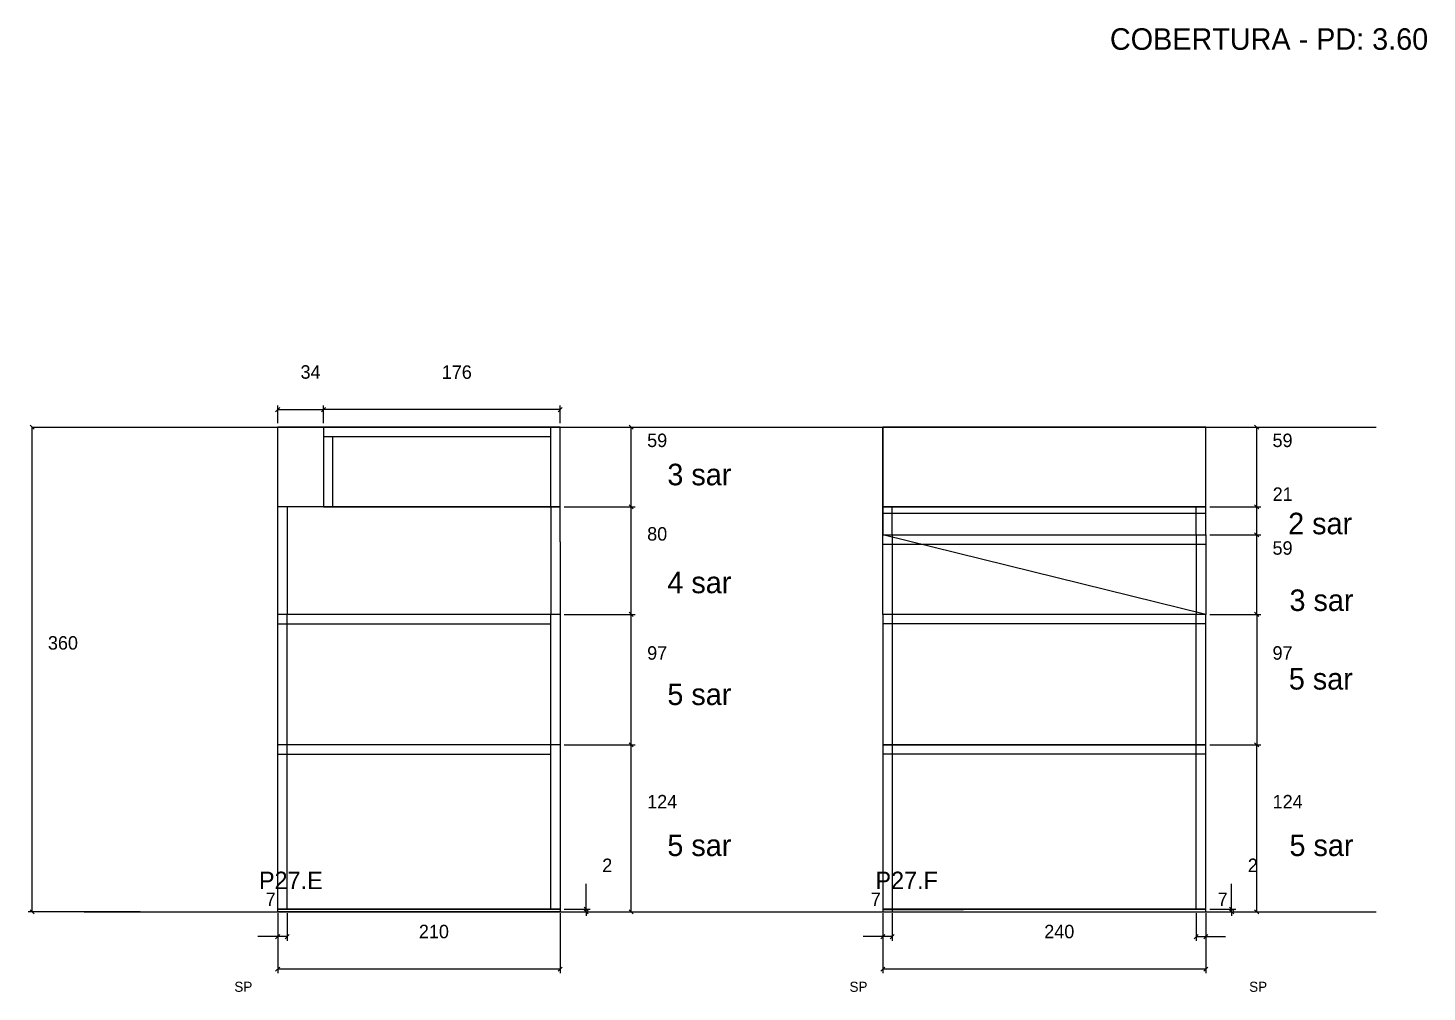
# Model space of a CAD drawing. Header units: metres. Extents: x 3191 to 9000, y 7740 to 9619.
# Drawn here: x 3191 to 4231, y 7740 to 8456 of the extents above; entities that cross this region are included whole.
import ezdxf

# ---------------------------------------------------------------- set-up
doc = ezdxf.new("R2010")
doc.units = ezdxf.units.M

msp = doc.modelspace()

# ---------------------------------------------------------------- linework, layer by layer
at = {"layer": 'COTA', "color": 4}
for p, q in [((3376.6, 8162.6), (3376.6, 8175.7)), ((3410.6, 8162.6), (3410.6, 8175.7)), ((3410.6, 8162.6), (3410.6, 8175.7)), ((3586.6, 8162.6), (3586.6, 8175.7)), ((3376.6, 8172.7), (3410.6, 8172.7)), ((3586.6, 8172.7), (3410.6, 8172.7)), ((3589.6, 8159.6), (3642.4, 8159.6)), ((3639.4, 8100.6), (3639.4, 8159.6)), ((4069.5, 8159.6), (4107.4, 8159.6)), ((4104.4, 8100.6), (4104.4, 8159.6)), ((3589.6, 8100.6), (3642.4, 8100.6)), ((4069.5, 8100.6), (4107.4, 8100.6)), ((4069.5, 8100.6), (4107.4, 8100.6)), ((4104.4, 8079.6), (4104.4, 8100.6)), ((4069.5, 8079.6), (4107.4, 8079.6)), ((3589.6, 8020.6), (3642.4, 8020.6)), ((3639.4, 7923.6), (3639.4, 8020.6)), ((4069.5, 8020.6), (4107.4, 8020.6)), ((4104.4, 8020.6), (4104.4, 7923.6)), ((3589.6, 7923.6), (3642.4, 7923.6)), ((3589.6, 7923.6), (3642.4, 7923.6)), ((3639.4, 7799.6), (3639.4, 7923.6)), ((4069.5, 7923.6), (4107.4, 7923.6)), ((4069.5, 7923.6), (4107.4, 7923.6)), ((4104.4, 7799.6), (4104.4, 7923.6)), ((3605.9, 7801.6), (3605.9, 7820.4)), ((4085.8, 7801.6), (4085.8, 7820.4)), ((3589.6, 7801.6), (3608.9, 7801.6)), ((3605.9, 7799.6), (3605.9, 7801.6)), ((4069.5, 7801.6), (4088.8, 7801.6)), ((4085.8, 7799.6), (4085.8, 7801.6)), ((3376.6, 7798.6), (3376.6, 7753.9)), ((3376.6, 7796.6), (3376.6, 7778.1)), ((3383.6, 7798.6), (3383.6, 7778.1)), ((3586.6, 7798.6), (3586.6, 7753.9)), ((3589.6, 7799.6), (3608.9, 7799.6)), ((3589.6, 7799.6), (3642.4, 7799.6)), ((3605.9, 7799.6), (3605.9, 7796.6)), ((3826.5, 7798.6), (3826.5, 7753.9)), ((3826.5, 7796.6), (3826.5, 7778.1)), ((3833.5, 7798.6), (3833.5, 7778.1)), ((4059.5, 7798.6), (4059.5, 7778.1)), ((4066.5, 7798.6), (4066.5, 7753.9)), ((4066.5, 7796.6), (4066.5, 7778.1)), ((4069.5, 7799.6), (4107.4, 7799.6)), ((4069.5, 7799.6), (4088.8, 7799.6)), ((4085.8, 7799.6), (4085.8, 7796.6)), ((3376.6, 7781.1), (3361.9, 7781.1)), ((3383.6, 7781.1), (3376.6, 7781.1)), ((3826.5, 7781.1), (3811.8, 7781.1)), ((3833.5, 7781.1), (3826.5, 7781.1)), ((4059.5, 7781.1), (4066.5, 7781.1)), ((4066.5, 7781.1), (4081.2, 7781.1)), ((3586.6, 7756.9), (3376.6, 7756.9)), ((4066.5, 7756.9), (3826.5, 7756.9))]:
    msp.add_line(p, q, dxfattribs=at)
at = {"layer": 'COTA'}
for p, q in [((3378.1, 8174.2), (3375.1, 8171.2)), ((3412.1, 8174.2), (3409.1, 8171.2)), ((3409.1, 8171.2), (3412.1, 8174.2)), ((3585.1, 8171.2), (3588.1, 8174.2)), ((3640.9, 8158.1), (3637.9, 8161.1)), ((4105.9, 8158.1), (4102.9, 8161.1)), ((3637.9, 8102.1), (3640.9, 8099.1)), ((4102.9, 8102.1), (4105.9, 8099.1)), ((4105.9, 8099.1), (4102.9, 8102.1)), ((4102.9, 8081.1), (4105.9, 8078.1)), ((3640.9, 8019.1), (3637.9, 8022.1)), ((4105.9, 8019.1), (4102.9, 8022.1)), ((3637.9, 7925.1), (3640.9, 7922.1)), ((3640.9, 7922.1), (3637.9, 7925.1)), ((4105.9, 7922.1), (4102.9, 7925.1)), ((4102.9, 7925.1), (4105.9, 7922.1)), ((3604.4, 7803.1), (3607.4, 7800.1)), ((3607.4, 7798.1), (3604.4, 7801.1)), ((3637.9, 7801.1), (3640.9, 7798.1)), ((4084.3, 7803.1), (4087.3, 7800.1)), ((4087.3, 7798.1), (4084.3, 7801.1)), ((4102.9, 7801.1), (4105.9, 7798.1)), ((3378.1, 7782.6), (3375.1, 7779.6)), ((3382.1, 7779.6), (3385.1, 7782.6)), ((3828, 7782.6), (3825, 7779.6)), ((3832, 7779.6), (3835, 7782.6)), ((4061, 7782.6), (4058, 7779.6)), ((4065, 7779.6), (4068, 7782.6)), ((3378.1, 7758.4), (3375.1, 7755.4)), ((3585.1, 7755.4), (3588.1, 7758.4)), ((3828, 7758.4), (3825, 7755.4)), ((4065, 7755.4), (4068, 7758.4))]:
    msp.add_line(p, q, dxfattribs=at)
at = {"layer": 'COTA', "color": 241}
for p, q in [((3376.6, 8100.6), (3376.6, 8159.6)), ((3410.6, 8159.6), (3376.6, 8159.6)), ((3826.5, 8100.6), (3826.5, 8159.6)), ((4066.5, 8159.6), (3826.5, 8159.6)), ((4066.5, 8100.6), (4066.5, 8159.6))]:
    msp.add_line(p, q, dxfattribs=at)
msp.add_lwpolyline([(3826.5, 8100.6), (4032.5, 8100.6), (4066.5, 8100.6), (4066.5, 8159.6), (3826.5, 8159.6), (3826.5, 8100.6)], dxfattribs=at)
at = {"layer": 'Hachura', "color": 251}
for points in [[(3586.6, 8159.6), (3410.6, 8159.6), (3410.6, 8100.6), (3586.6, 8100.6), (3586.6, 8159.6)], [(4066.5, 8020.6), (3826.5, 8020.6), (3826.5, 7801.1), (4066.5, 7802.1), (4066.5, 8020.6), (3826.5, 8079.6), (4066.5, 8079.6), (4066.5, 8100.6), (4032.5, 8100.6), (3826.5, 8100.6), (3826.5, 8079.6)]]:
    msp.add_lwpolyline(points, dxfattribs=at)
at = {"layer": 'NIVEL 2° PAV.'}
for p, q in [((3195.5, 8158.1), (3192.5, 8161.1)), ((3192.5, 7801.1), (3195.5, 7798.1))]:
    msp.add_line(p, q, dxfattribs=at)
at = {"layer": 'NIVEL 2° PAV.', "color": 4}
for p, q in [((3194, 7799.6), (3194, 8159.6)), ((3274.5, 7799.6), (3191, 7799.6))]:
    msp.add_line(p, q, dxfattribs=at)
at = {"layer": 'Nível', "color": 4}
for p, q in [((3194, 8159.6), (4193.2, 8159.6)), ((3232.7, 7799.6), (4193.2, 7799.6))]:
    msp.add_line(p, q, dxfattribs=at)
at = {"layer": 'Painéis', "color": 200}
for p, q in [((3410.6, 8159.6), (3586.6, 8159.6)), ((3410.6, 8159.6), (3410.6, 8100.6)), ((3586.6, 8100.6), (3586.6, 8159.6)), ((3376.6, 8020.6), (3376.6, 8100.6)), ((3586.6, 8100.6), (3376.6, 8100.6)), ((3586.6, 8074.6), (3586.6, 8100.6)), ((4032.5, 8100.6), (3826.5, 8100.6)), ((3826.5, 8079.6), (3826.5, 8100.6)), ((4066.5, 8100.6), (4032.5, 8100.6)), ((4066.5, 8079.6), (4066.5, 8100.6)), ((3586.6, 8074.6), (3586.6, 8020.6)), ((3826.5, 8079.6), (4066.5, 8079.6)), ((3826.5, 8020.6), (3826.5, 8079.6)), ((4066.5, 8079.6), (4066.5, 8020.6)), ((3376.6, 7923.6), (3376.6, 8020.6)), ((3586.6, 8020.6), (3376.6, 8020.6)), ((3586.6, 8020.6), (3586.6, 7923.6)), ((4066.5, 8020.6), (3826.5, 8020.6)), ((3826.5, 8020.6), (3826.5, 7923.6)), ((4066.5, 7923.6), (4066.5, 8020.6)), ((3586.6, 7923.6), (3376.6, 7923.6)), ((3376.6, 7799.6), (3376.6, 7923.6)), ((3586.6, 7923.6), (3586.6, 7799.6)), ((4066.5, 7923.6), (3826.5, 7923.6)), ((3826.5, 7923.6), (4066.5, 7923.6)), ((3826.5, 7923.6), (3826.5, 7799.6)), ((4066.5, 7799.6), (4066.5, 7923.6)), ((3586.6, 7801.6), (3376.6, 7801.6)), ((3826.5, 7801.6), (4066.5, 7801.6))]:
    msp.add_line(p, q, dxfattribs=at)
at = {"layer": 'Painéis'}
for p, q in [((3640.9, 8099.1), (3637.9, 8102.1)), ((4105.9, 8078.1), (4102.9, 8081.1)), ((3637.9, 8022.1), (3640.9, 8019.1)), ((4102.9, 8022.1), (4105.9, 8019.1))]:
    msp.add_line(p, q, dxfattribs=at)
at = {"layer": 'Painéis', "color": 4}
for p, q in [((3589.6, 8100.6), (3642.4, 8100.6)), ((3639.4, 8020.6), (3639.4, 8100.6)), ((4069.5, 8079.6), (4107.4, 8079.6)), ((4104.4, 8020.6), (4104.4, 8079.6)), ((3589.6, 8020.6), (3642.4, 8020.6)), ((4069.5, 8020.6), (4107.4, 8020.6))]:
    msp.add_line(p, q, dxfattribs=at)
at = {"layer": 'Painéis', "color": 200}
for points in [[(3376.6, 7801.6), (3586.6, 7801.6), (3586.6, 7799.6), (3376.6, 7799.6), (3376.6, 7801.6)], [(4066.5, 7801.6), (3826.5, 7801.6), (3826.5, 7799.6), (4066.5, 7799.6), (4066.5, 7801.6)]]:
    msp.add_lwpolyline(points, dxfattribs=at)
at = {"layer": 'SARR_2.2x7', "color": 40}
for p, q in [((3579.6, 8100.6), (3579.6, 8159.6)), ((3579.6, 8152.6), (3410.6, 8152.6)), ((3417.6, 8100.6), (3417.6, 8152.6)), ((3383.6, 8100.6), (3383.6, 8020.6)), ((3579.6, 8100.6), (3579.6, 8020.6)), ((4066.5, 8095.6), (3826.5, 8095.6)), ((3833.5, 8079.6), (3833.5, 8100.6)), ((4059.5, 8079.6), (4059.5, 8100.6)), ((4066.5, 8072.6), (3826.5, 8072.6)), ((3833.5, 8079.6), (3833.5, 8020.6)), ((4059.5, 8079.6), (4059.5, 8020.6)), ((3383.6, 7923.6), (3383.6, 8020.6)), ((3579.6, 7923.6), (3579.6, 8020.6)), ((3833.5, 8020.6), (3833.5, 7923.6)), ((4059.5, 7923.6), (4059.5, 8020.6)), ((3376.6, 8013.6), (3579.6, 8013.6)), ((4066.5, 8013.6), (3826.5, 8013.6)), ((3376.6, 7916.6), (3579.6, 7916.6)), ((3383.6, 7801.6), (3383.6, 7923.6)), ((3579.6, 7801.6), (3579.6, 7923.6)), ((4066.5, 7916.6), (3826.5, 7916.6)), ((3833.5, 7923.6), (3833.5, 7799.6)), ((4059.5, 7801.6), (4059.5, 7923.6))]:
    msp.add_line(p, q, dxfattribs=at)

# ---------------------------------------------------------------- texts
at = {"layer": 'COTA', "color": 240}
for s, p in [('34', (3393.6, 8195.7)), ('176', (3498.6, 8195.6)), ('59', (3651.3, 8144.9)), ('59', (4116.2, 8144.9)), ('21', (4116.3, 8104.9)), ('97', (3651.3, 7986.9)), ('97', (4116.2, 7986.9)), ('124', (3651.3, 7876.4)), ('124', (4116.3, 7876.4)), ('2', (3617.9, 7829.1)), ('2', (4097.8, 7829.1)), ('7', (3367.7, 7803.9)), ('7', (3817.6, 7803.9)), ('7', (4075.4, 7803.9)), ('210', (3481.6, 7779.9)), ('240', (3946.5, 7779.9))]:
    msp.add_text(s, height=10, dxfattribs=at).set_placement(p)
at = {"layer": 'NIVEL 2° PAV.', "color": 240}
msp.add_text('360', height=10, dxfattribs=at).set_placement((3205.8, 7994.4))
at = {"layer": 'NOMENCLATURA', "color": 2}
msp.add_text('COBERTURA - PD: 3.60', height=16, dxfattribs=at).set_placement((3995.3, 8440.1))
at = {"layer": 'NOMENCLATURA', "color": 7}
for s, p in [('3 sar', (3666.3, 8116.5)), ('2 sar', (4127.8, 8080.1)), ('4 sar', (3666.3, 8036.3)), ('3 sar', (4128.8, 8023.1)), ('5 sar', (4128.3, 7964.7)), ('5 sar', (3666.3, 7953.2)), ('5 sar', (3666.3, 7841)), ('5 sar', (4128.8, 7841))]:
    msp.add_text(s, height=16, dxfattribs=at).set_placement(p)
at = {"layer": 'Painéis', "color": 240}
for s, p in [('80', (3651.3, 8075.4)), ('59', (4116.2, 8064.9))]:
    msp.add_text(s, height=10, dxfattribs=at).set_placement(p)
at = {"layer": 'texto', "color": 4}
for p in [(3344.4, 7740.1), (3801.7, 7740.1), (4098.8, 7740.1)]:
    msp.add_text('SP', height=7.5, dxfattribs=at).set_placement(p)
at = {"layer": 'Texto Seção', "color": 7}
for s, p in [('P27.E', (3362.7, 7816.4)), ('P27.F', (3821, 7816.4))]:
    msp.add_text(s, height=13, dxfattribs=at).set_placement(p)

doc.saveas('drawing.dxf')
